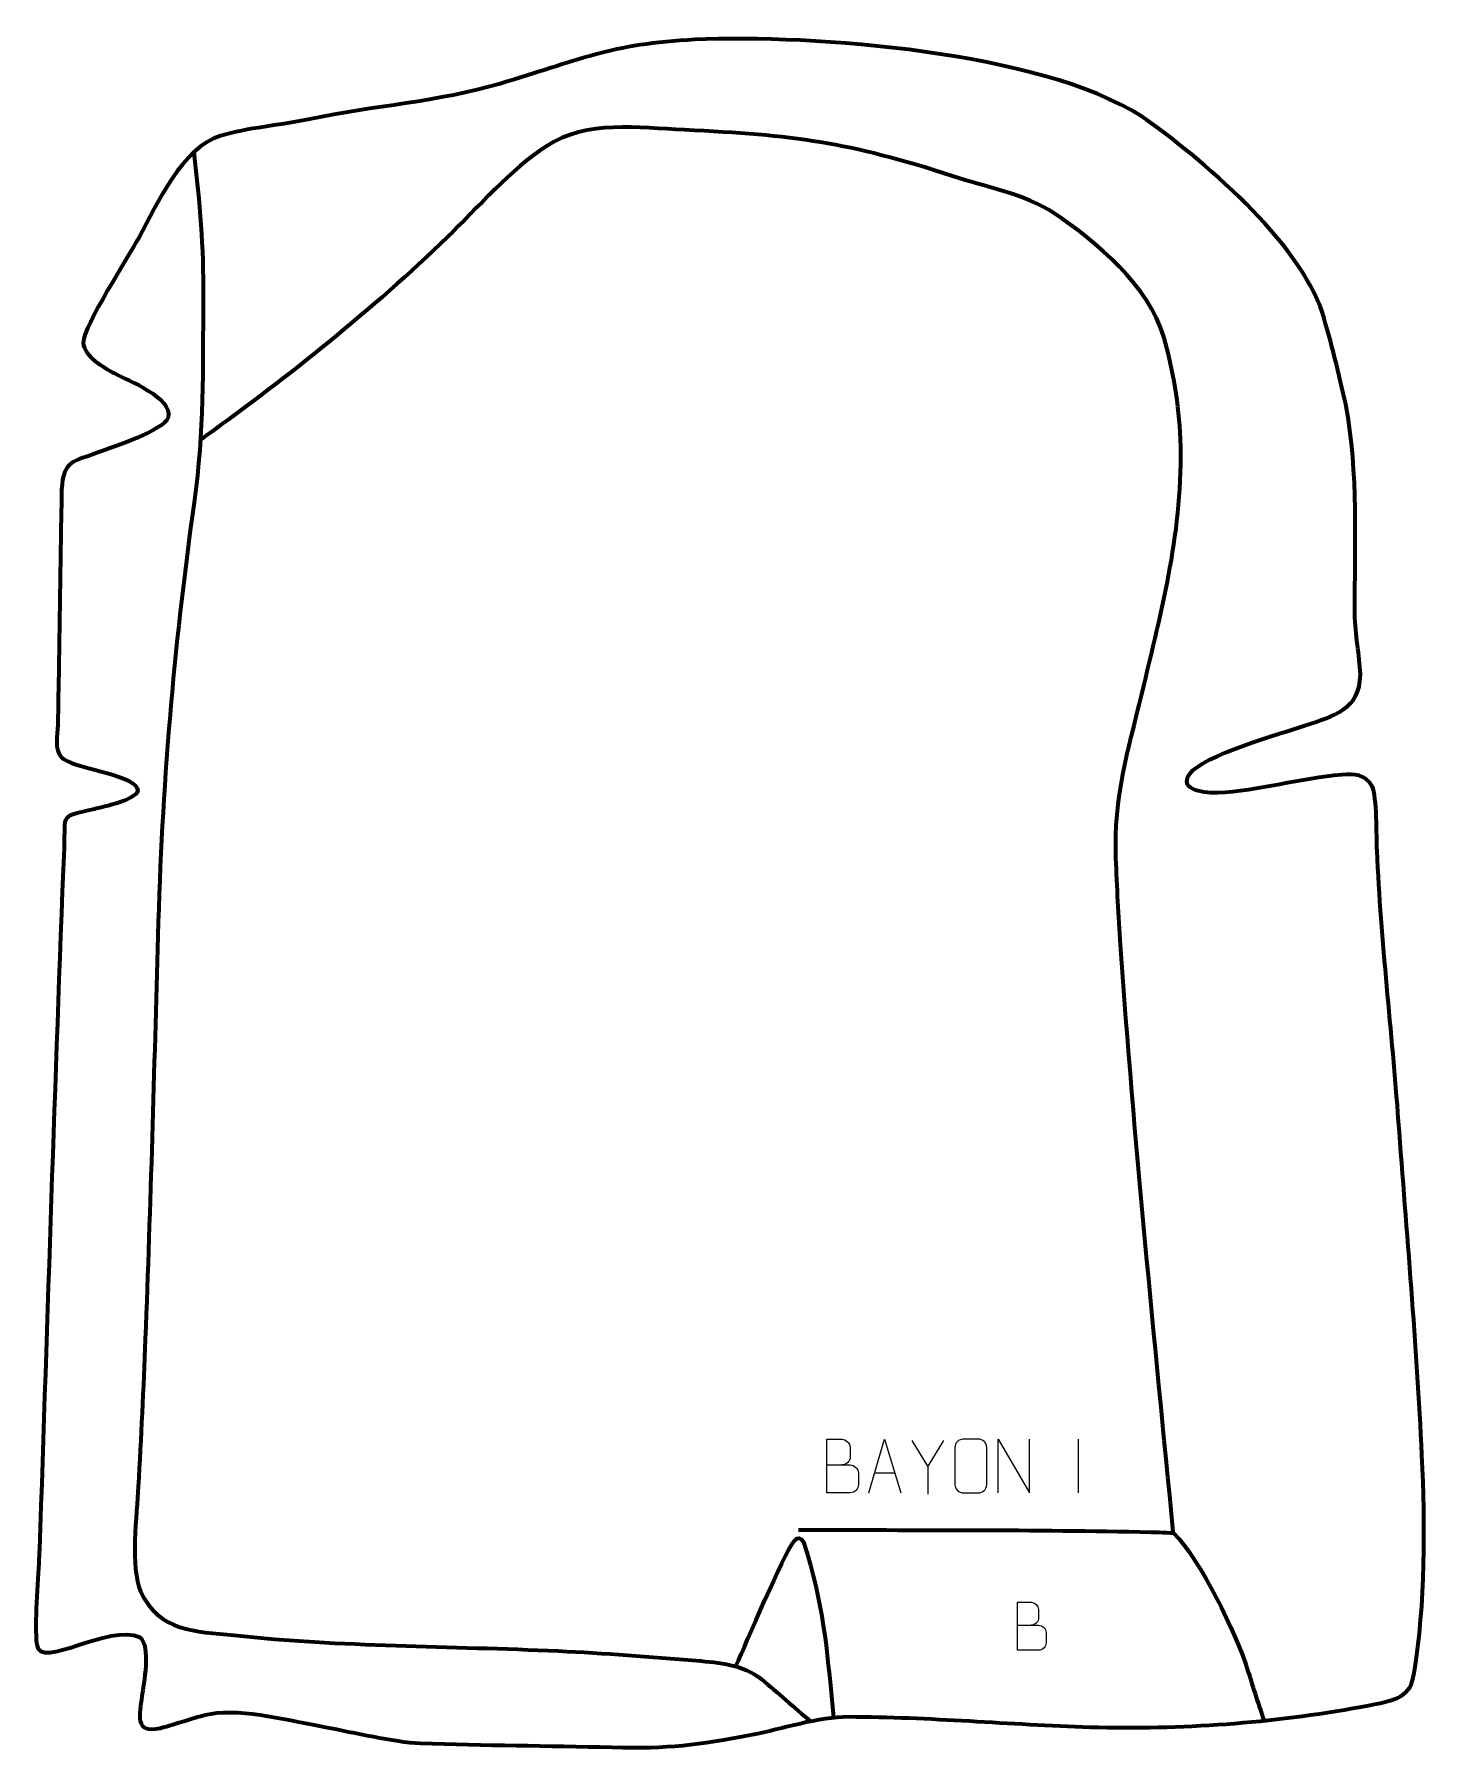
# Model space of a CAD drawing. Header units: millimetres. Extents: x -590 to 57, y -14 to 783.
import ezdxf

# ---------------------------------------------------------------- set-up
doc = ezdxf.new("R2010")
doc.units = ezdxf.units.MM
doc.header["$MEASUREMENT"] = 0
doc.layers.add('layer 2', color=7, linetype='Continuous')
doc.layers.add('layer 3', color=7, linetype='Continuous')

msp = doc.modelspace()

# ---------------------------------------------------------------- linework, layer by layer
at = {"layer": 'layer 2', "color": 140, "lineweight": 158}
for points, knots in [([(-60.5733, 86.8903), (-69.3724, 177.9063), (-78.7507, 268.8425), (-85.0834, 360.0765), (-85.0834, 360.0765), (-85.9953, 373.5288), (-86.7377, 386.9601), (-87.233, 400.4347), (-87.233, 400.4347), (-88.2413, 429.2649), (-81.6575, 449.5924), (-75.1753, 476.7032), (-75.1753, 476.7032), (-65.6403, 516.9703), (-55.8023, 553.3223), (-57.2048, 595.2297), (-57.2048, 595.2297), (-57.9148, 611.566), (-60.5131, 627.012), (-64.9746, 642.7338), (-64.9746, 642.7338), (-71.7843, 666.3375), (-96.1598, 687.0351), (-116.2202, 700.4917), (-116.2202, 700.4917), (-129.3132, 709.0575), (-148.2587, 712.6081), (-163.1828, 717.5148), (-163.1828, 717.5148), (-211.3649, 733.3029), (-237.6277, 736.6647), (-287.9088, 738.998), (-287.9088, 738.998), (-309.3958, 739.9951), (-333.2801, 743.7836), (-352.3556, 731.3845), (-352.3556, 731.3845), (-368.4445, 720.9266), (-384.2627, 702.7632), (-398.2387, 689.2505), (-398.2387, 689.2505), (-433.546, 655.1116), (-471.5502, 624.8741), (-511.3357, 596.1621), (-511.3357, 596.1621), (-511.3357, 596.1621), (-512.5484, 595.2869), (-512.5484, 595.2869)], [0, 0, 0, 0, 0.07692308, 0.07692308, 0.07692308, 0.07692308, 0.15384615, 0.15384615, 0.15384615, 0.15384615, 0.23076923, 0.23076923, 0.23076923, 0.23076923, 0.30769231, 0.30769231, 0.30769231, 0.30769231, 0.38461538, 0.38461538, 0.38461538, 0.38461538, 0.46153846, 0.46153846, 0.46153846, 0.46153846, 0.53846154, 0.53846154, 0.53846154, 0.53846154, 0.61538462, 0.61538462, 0.61538462, 0.61538462, 0.69230769, 0.69230769, 0.69230769, 0.69230769, 0.76923077, 0.76923077, 0.76923077, 0.76923077, 0.84615385, 0.84615385, 0.84615385, 0.84615385, 1, 1, 1, 1]), ([(-516.2219, 728.6285), (-513.4456, 704.7448), (-511.6248, 685.0496), (-511.8393, 660.8744), (-511.8393, 660.8744), (-512.1364, 627.389), (-511.3633, 599.3761), (-516.0621, 565.778), (-516.0621, 565.778), (-525.7427, 496.5589), (-531.0251, 433.8093), (-532.926, 364.2332), (-532.926, 364.2332), (-534.6696, 301.7382), (-536.3576, 239.247), (-538.7821, 176.7735), (-538.7821, 176.7735), (-539.6766, 153.8577), (-540.7347, 130.9586), (-542.0455, 108.0626), (-542.0455, 108.0626), (-542.745, 95.9074), (-545.7934, 69.8521), (-540.9624, 59.4203), (-540.9624, 59.4203), (-532.2276, 40.5586), (-515.5642, 40.8797), (-497.522, 39.0436), (-497.522, 39.0436), (-448.0389, 33.6175), (-396.6592, 34.0538), (-346.7197, 31.7065), (-346.7197, 31.7065), (-325.0772, 30.6892), (-303.9241, 29.112), (-282.3382, 27.2396), (-282.3382, 27.2396), (-271.421, 26.2979), (-260.9514, 25.5409), (-252.1791, 18.5231), (-252.1791, 18.5231), (-244.5378, 12.4101), (-236.9591, 5.3959), (-229.3145, -0.9374)], [0, 0, 0, 0, 0.08333333, 0.08333333, 0.08333333, 0.08333333, 0.16666667, 0.16666667, 0.16666667, 0.16666667, 0.25, 0.25, 0.25, 0.25, 0.33333333, 0.33333333, 0.33333333, 0.33333333, 0.41666667, 0.41666667, 0.41666667, 0.41666667, 0.5, 0.5, 0.5, 0.5, 0.58333333, 0.58333333, 0.58333333, 0.58333333, 0.66666667, 0.66666667, 0.66666667, 0.66666667, 0.75, 0.75, 0.75, 0.75, 0.83333333, 0.83333333, 0.83333333, 0.83333333, 1, 1, 1, 1]), ([(-234.868, 88.0806), (-180.2496, 87.7904), (-125.6227, 88.2391), (-71.0133, 86.9934), (-71.0133, 86.9934), (-69.8658, 86.9668), (-61.1035, 86.8071), (-60.3392, 86.4689), (-60.3392, 86.4689), (-48.3037, 74.8243), (-31.2347, 39.996), (-25.6395, 21.8943), (-25.6395, 21.8943), (-24.7747, 19.0767), (-23.9115, 16.2686), (-23.0141, 13.4607), (-23.0141, 13.4607), (-21.6254, 9.2148), (-20.2359, 4.9691), (-18.8478, 0.723), (-18.8478, 0.723), (-18.8478, 0.723), (-18.3852, -0.6924), (-18.3852, -0.6924)], [0, 0, 0, 0, 0.14285714, 0.14285714, 0.14285714, 0.14285714, 0.28571429, 0.28571429, 0.28571429, 0.28571429, 0.42857143, 0.42857143, 0.42857143, 0.42857143, 0.57142857, 0.57142857, 0.57142857, 0.57142857, 0.71428571, 0.71428571, 0.71428571, 0.71428571, 1, 1, 1, 1]), ([(-263.8935, 25.0439), (-259.2001, 35.3678), (-241.915, 76.6119), (-236.9776, 82.7411), (-236.9776, 82.7411), (-233.1571, 87.4836), (-231.698, 79.6019), (-230.7883, 76.5694), (-230.7883, 76.5694), (-222.6182, 49.3329), (-221.4477, 28.5382), (-218.5398, 0.7904)], [0, 0, 0, 0, 0.25, 0.25, 0.25, 0.25, 0.5, 0.5, 0.5, 0.5, 1, 1, 1, 1])]:
    msp.add_open_spline(points, degree=3, knots=knots, dxfattribs=at)
at = {"layer": 'layer 3', "color": 242, "lineweight": 158}
msp.add_open_spline([(8.8215, 653.8955), (12.8556, 640.6835), (16.7039, 624.9617), (19.6729, 611.423), (19.6729, 611.423), (25.8303, 579.0113), (23.7578, 546.6981), (23.9134, 513.9813), (23.9134, 513.9813), (23.9603, 504.1195), (26.2035, 494.9494), (26.4734, 485.7089), (26.4734, 485.7089), (26.2995, 469.457), (13.9593, 466.5214), (0.6909, 462.0206), (0.6909, 462.0206), (-10.5767, 458.1985), (-46.7461, 448.3044), (-52.8713, 439.578), (-52.8713, 439.578), (-58.5807, 431.444), (-44.5507, 430.563), (-39.8866, 430.756), (-39.8866, 430.756), (-21.2124, 431.5288), (-0.9411, 437.6313), (17.8401, 439.1748), (17.8401, 439.1748), (23.8526, 439.669), (28.7373, 439.4058), (31.9969, 433.8254), (31.9969, 433.8254), (34.2686, 428.8979), (33.9541, 410.4853), (34.2492, 403.8618), (34.2492, 403.8618), (36.1239, 361.7837), (41.177, 319.8542), (44.2841, 277.8485), (44.2841, 277.8485), (48.0579, 226.418), (52.7184, 174.137), (55.146, 122.7044), (55.146, 122.7044), (56.5902, 90.4439), (56.8861, 53.3349), (51.4665, 21.3965), (51.4665, 21.3965), (49.5998, 10.396), (45.2199, 9.1017), (26.8654, 5.7601), (26.8654, 5.7601), (-14.9228, -1.8478), (-56.8003, -4.8541), (-99.2363, -3.6573), (-99.2363, -3.6573), (-136.5758, -2.455), (-174.236, 1.0585), (-211.5159, 1.1786), (-211.5159, 1.1786), (-225.6012, 1.224), (-242.3905, -4.4208), (-256.4814, -7.1702), (-256.4814, -7.1702), (-282.4748, -12.0881), (-294.8942, -13.7412), (-321.6222, -13.0506), (-321.6222, -13.0506), (-351.2596, -12.2949), (-381.0778, -12.1953), (-410.6677, -11.1905), (-410.6677, -11.1905), (-423.6783, -10.5548), (-441.5576, -6.1606), (-454.9308, -3.7145), (-454.9308, -3.7145), (-470.037, -0.9111), (-493.6009, 5.1177), (-508.3497, 2.5094), (-508.3497, 2.5094), (-516.7713, 0.7806), (-523.8463, -2.1817), (-531.8973, -4.1324), (-531.8973, -4.1324), (-544.1182, -7.0934), (-541.3967, 2.4166), (-540.3508, 10.5733), (-540.3508, 10.5733), (-539.6258, 16.2193), (-536.0442, 34.1826), (-541.288, 38.0888), (-541.288, 38.0888), (-555.5712, 44.8877), (-587.8806, 22.4811), (-589.288, 34.663), (-589.288, 34.663), (-590.414, 44.4089), (-588.7721, 63.9482), (-588.2419, 74.4733), (-588.2419, 74.4733), (-588.1669, 75.9625), (-588.0979, 77.4479), (-588.0391, 78.9378), (-588.0391, 78.9378), (-584.1811, 187.7232), (-580.9935, 296.448), (-576.5527, 405.2237), (-576.5527, 405.2237), (-575.8813, 421.6695), (-579.1271, 418.9825), (-562.3494, 423.2234), (-562.3494, 423.2234), (-559.4808, 423.9485), (-540.2514, 427.8238), (-542.4794, 432.801), (-542.4794, 432.801), (-545.6464, 439.8756), (-572.6038, 442.0439), (-577.863, 447.2999), (-577.863, 447.2999), (-581.1588, 450.5938), (-579.6274, 457.7646), (-579.4823, 462.2493), (-579.4823, 462.2493), (-578.7698, 498.7436), (-578.387, 535.2514), (-577.6757, 571.7371), (-577.6757, 571.7371), (-577.0725, 585.4218), (-572.2606, 584.7052), (-560.3499, 589.1358), (-560.3499, 589.1358), (-554.2222, 591.3885), (-529.7591, 599.4347), (-528.1931, 605.2193), (-528.1931, 605.2193), (-525.671, 614.5347), (-546.8878, 622.4679), (-553.0537, 625.8374), (-553.0537, 625.8374), (-558.4928, 628.8096), (-566.786, 633.2964), (-567.7241, 640.077), (-567.7241, 640.077), (-567.2312, 648.1303), (-546.829, 679.8906), (-541.6537, 689.132), (-541.6537, 689.132), (-533.5731, 704.3139), (-521.361, 731.069), (-503.7649, 736.3101), (-503.7649, 736.3101), (-491.6308, 739.9242), (-475.2755, 741.2728), (-462.1982, 744.0517), (-462.1982, 744.0517), (-432.5922, 750.2671), (-402.4288, 752.008), (-373.6259, 760.5306), (-373.6259, 760.5306), (-338.4665, 770.934), (-321.4484, 779.2843), (-283.1436, 781.0084), (-283.1436, 781.0084), (-227.9418, 783.493), (-122.4716, 775.2902), (-75.6882, 745.6021), (-75.6882, 745.6021), (-47.6387, 726.2474), (-1.7036, 686.768), (8.8215, 653.8955)], degree=3, knots=[0, 0, 0, 0, 0.02272727, 0.02272727, 0.02272727, 0.02272727, 0.04545455, 0.04545455, 0.04545455, 0.04545455, 0.06818182, 0.06818182, 0.06818182, 0.06818182, 0.09090909, 0.09090909, 0.09090909, 0.09090909, 0.11363636, 0.11363636, 0.11363636, 0.11363636, 0.13636364, 0.13636364, 0.13636364, 0.13636364, 0.15909091, 0.15909091, 0.15909091, 0.15909091, 0.18181818, 0.18181818, 0.18181818, 0.18181818, 0.20454545, 0.20454545, 0.20454545, 0.20454545, 0.22727273, 0.22727273, 0.22727273, 0.22727273, 0.25, 0.25, 0.25, 0.25, 0.27272727, 0.27272727, 0.27272727, 0.27272727, 0.29545455, 0.29545455, 0.29545455, 0.29545455, 0.31818182, 0.31818182, 0.31818182, 0.31818182, 0.34090909, 0.34090909, 0.34090909, 0.34090909, 0.36363636, 0.36363636, 0.36363636, 0.36363636, 0.38636364, 0.38636364, 0.38636364, 0.38636364, 0.40909091, 0.40909091, 0.40909091, 0.40909091, 0.43181818, 0.43181818, 0.43181818, 0.43181818, 0.45454545, 0.45454545, 0.45454545, 0.45454545, 0.47727273, 0.47727273, 0.47727273, 0.47727273, 0.5, 0.5, 0.5, 0.5, 0.52272727, 0.52272727, 0.52272727, 0.52272727, 0.54545455, 0.54545455, 0.54545455, 0.54545455, 0.56818182, 0.56818182, 0.56818182, 0.56818182, 0.59090909, 0.59090909, 0.59090909, 0.59090909, 0.61363636, 0.61363636, 0.61363636, 0.61363636, 0.63636364, 0.63636364, 0.63636364, 0.63636364, 0.65909091, 0.65909091, 0.65909091, 0.65909091, 0.68181818, 0.68181818, 0.68181818, 0.68181818, 0.70454545, 0.70454545, 0.70454545, 0.70454545, 0.72727273, 0.72727273, 0.72727273, 0.72727273, 0.75, 0.75, 0.75, 0.75, 0.77272727, 0.77272727, 0.77272727, 0.77272727, 0.79545455, 0.79545455, 0.79545455, 0.79545455, 0.81818182, 0.81818182, 0.81818182, 0.81818182, 0.84090909, 0.84090909, 0.84090909, 0.84090909, 0.86363636, 0.86363636, 0.86363636, 0.86363636, 0.88636364, 0.88636364, 0.88636364, 0.88636364, 0.90909091, 0.90909091, 0.90909091, 0.90909091, 0.93181818, 0.93181818, 0.93181818, 0.93181818, 0.95454545, 0.95454545, 0.95454545, 0.95454545, 1, 1, 1, 1], dxfattribs=at)
at = {"layer": 'layer 3', "color": 250, "lineweight": 9}
for points, knots in [([(-221.7719, 118.2046), (-218.1333, 118.205), (-214.5462, 118.205), (-210.9068, 118.2046), (-210.9068, 118.2046), (-208.9314, 118.1873), (-207.0078, 116.4512), (-207.0078, 114.4016), (-207.0078, 114.4016), (-207.0082, 113.273), (-207.0082, 110.2236), (-207.0078, 109.0947), (-207.0078, 109.0947), (-206.9902, 107.2368), (-208.5323, 105.2229), (-210.8538, 105.2398), (-210.8538, 105.2398), (-214.4936, 105.2402), (-218.133, 105.2402), (-221.7719, 105.2398), (-221.7719, 105.2398), (-221.7719, 113.5581), (-221.7719, 121.8759), (-221.7719, 130.1934), (-221.7719, 130.1934), (-219.3982, 130.1934), (-217.0241, 130.1934), (-214.6499, 130.1934), (-214.6499, 130.1934), (-212.9691, 130.211), (-210.8723, 128.3005), (-210.8546, 126.3381), (-210.8546, 126.3381), (-210.855, 124.272), (-210.855, 124.126), (-210.8546, 122.0595), (-210.8546, 122.0595), (-210.8373, 119.9934), (-212.6918, 118.1873), (-214.7018, 118.2046)], [0, 0, 0, 0, 0.09090909, 0.09090909, 0.09090909, 0.09090909, 0.18181818, 0.18181818, 0.18181818, 0.18181818, 0.27272727, 0.27272727, 0.27272727, 0.27272727, 0.36363636, 0.36363636, 0.36363636, 0.36363636, 0.45454545, 0.45454545, 0.45454545, 0.45454545, 0.54545455, 0.54545455, 0.54545455, 0.54545455, 0.63636364, 0.63636364, 0.63636364, 0.63636364, 0.72727273, 0.72727273, 0.72727273, 0.72727273, 0.81818182, 0.81818182, 0.81818182, 0.81818182, 1, 1, 1, 1]), ([(-202.1923, 105.2398), (-202.1923, 105.2398), (-194.8213, 130.1933), (-194.8213, 130.1933), (-194.8213, 130.1933), (-194.8213, 130.1933), (-187.2514, 105.2398), (-187.2514, 105.2398)], [0, 0, 0, 0, 0.33333333, 0.33333333, 0.33333333, 0.33333333, 1, 1, 1, 1]), ([(-167.3994, 129.6152), (-167.3994, 129.6152), (-174.7218, 117.7165), (-174.7218, 117.7165), (-174.7218, 117.7165), (-174.7218, 117.7165), (-174.7211, 104.6616), (-174.7211, 104.6616)], [0, 0, 0, 0, 0.33333333, 0.33333333, 0.33333333, 0.33333333, 1, 1, 1, 1]), ([(-158.2414, 130.193), (-155.9157, 130.193), (-153.5896, 130.193), (-151.2635, 130.193), (-151.2635, 130.193), (-149.3169, 130.2286), (-147.3255, 128.737), (-147.2988, 126.2994), (-147.2988, 126.2994), (-147.2992, 120.5525), (-147.2992, 114.8052), (-147.2988, 109.0575), (-147.2988, 109.0575), (-147.4386, 106.7341), (-149.1158, 105.2545), (-151.2635, 105.2437), (-151.2635, 105.2437), (-153.5954, 105.2441), (-155.9273, 105.2441), (-158.2588, 105.2437), (-158.2588, 105.2437), (-160.1838, 105.1383), (-162.1559, 107.0228), (-162.1447, 109.0401), (-162.1447, 109.0401), (-162.1444, 114.8102), (-162.1444, 120.5799), (-162.1447, 126.3492), (-162.1447, 126.3492), (-162.1405, 128.4873), (-160.3938, 130.2065), (-158.2414, 130.193)], [0, 0, 0, 0, 0.11111111, 0.11111111, 0.11111111, 0.11111111, 0.22222222, 0.22222222, 0.22222222, 0.22222222, 0.33333333, 0.33333333, 0.33333333, 0.33333333, 0.44444444, 0.44444444, 0.44444444, 0.44444444, 0.55555556, 0.55555556, 0.55555556, 0.55555556, 0.66666667, 0.66666667, 0.66666667, 0.66666667, 0.77777778, 0.77777778, 0.77777778, 0.77777778, 1, 1, 1, 1]), ([(-142.0492, 105.2398), (-142.0492, 105.2398), (-142.0492, 130.1933), (-142.0492, 130.1933), (-142.0492, 130.1933), (-142.0492, 130.1933), (-127.3944, 105.2398), (-127.3944, 105.2398), (-127.3944, 105.2398), (-127.3944, 105.2398), (-127.3944, 130.1933), (-127.3944, 130.1933)], [0, 0, 0, 0, 0.25, 0.25, 0.25, 0.25, 0.5, 0.5, 0.5, 0.5, 1, 1, 1, 1]), ([(-133.0056, 43.6941), (-129.7466, 43.6945), (-126.4872, 43.6945), (-123.2275, 43.6941), (-123.2275, 43.6941), (-121.4582, 43.6786), (-119.7353, 42.1236), (-119.7353, 40.2878), (-119.7353, 40.2878), (-119.7356, 39.277), (-119.7356, 36.5457), (-119.7353, 35.5346), (-119.7353, 35.5346), (-119.7194, 33.8705), (-121.1007, 32.0667), (-123.1801, 32.0819), (-123.1801, 32.0819), (-126.4401, 32.0822), (-129.6998, 32.0822), (-132.9591, 32.0819), (-132.9591, 32.0819), (-132.9591, 39.5323), (-132.9591, 46.9824), (-132.9591, 54.4322), (-132.9591, 54.4322), (-130.833, 54.4322), (-128.7066, 54.4322), (-126.5801, 54.4322), (-126.5801, 54.4322), (-125.0746, 54.448), (-123.1966, 52.7368), (-123.1807, 50.9791), (-123.1807, 50.9791), (-123.1811, 49.1285), (-123.1811, 48.9978), (-123.1807, 47.1469), (-123.1807, 47.1469), (-123.1653, 45.2963), (-124.8262, 43.6786), (-126.6266, 43.6941)], [0, 0, 0, 0, 0.09090909, 0.09090909, 0.09090909, 0.09090909, 0.18181818, 0.18181818, 0.18181818, 0.18181818, 0.27272727, 0.27272727, 0.27272727, 0.27272727, 0.36363636, 0.36363636, 0.36363636, 0.36363636, 0.45454545, 0.45454545, 0.45454545, 0.45454545, 0.54545455, 0.54545455, 0.54545455, 0.54545455, 0.63636364, 0.63636364, 0.63636364, 0.63636364, 0.72727273, 0.72727273, 0.72727273, 0.72727273, 0.81818182, 0.81818182, 0.81818182, 0.81818182, 1, 1, 1, 1])]:
    msp.add_open_spline(points, degree=3, knots=knots, dxfattribs=at)
for points in [[(-174.7218, 117.7165), (-174.7218, 117.7165), (-182.0427, 129.6152), (-182.0427, 129.6152)], [(-104.7218, 130.2036), (-104.7218, 130.2036), (-104.7218, 105.2295), (-104.7218, 105.2295)], [(-199.4697, 114.4892), (-199.4697, 114.4892), (-189.974, 114.4892), (-189.974, 114.4892)]]:
    msp.add_open_spline(points, degree=3, dxfattribs=at)

doc.saveas('drawing.dxf')
